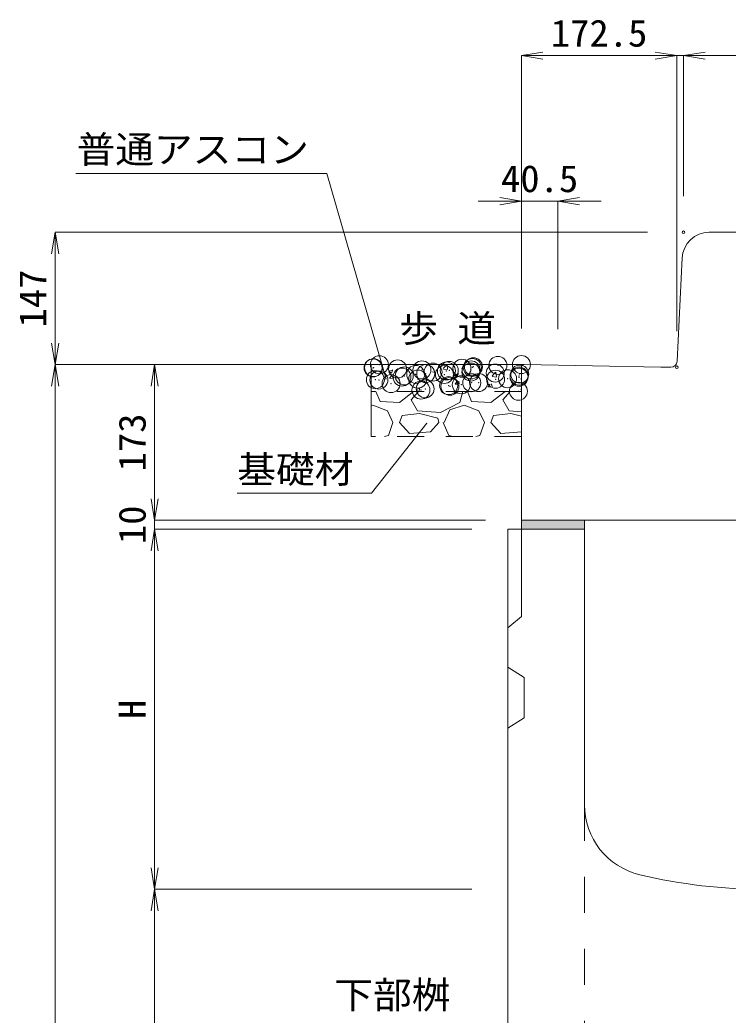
# Model space of a CAD drawing. Units: millimetres at full size. Extents: x 171976 to 209231, y 872007 to 885239.
# Drawn here: x 186143 to 186929, y 875333 to 876438 of the extents above; entities that cross this region are included whole.
import ezdxf
from ezdxf.enums import TextEntityAlignment as Align

# ---------------------------------------------------------------- set-up
doc = ezdxf.new("R2010")
doc.units = ezdxf.units.MM
doc.header["$LTSCALE"] = 40
doc.header["$PDMODE"] = 32
doc.header["$PDSIZE"] = 20
doc.linetypes.add('USER1', pattern=[2, 1, -1])
doc.linetypes.add('USER4', pattern=[1.35, 0.75, -0.6])
for name, color, linetype, lineweight in [('0_2', 7, 'Continuous', 20), ('ハッチング', 7, 'Continuous', 5), ('モルタル', 7, 'Continuous', 9), ('作業エリア', 11, 'Continuous', 13), ('寸法線', 7, 'Continuous', 13), ('本体', 2, 'Continuous', 13), ('補助線', 8, 'Continuous', 5), ('ﾊｯﾁﾝｸﾞ', 7, 'Continuous', 5)]:
    doc.layers.add(name, color=color, linetype=linetype, lineweight=lineweight)
doc.styles.add('ＭＳ 明朝', font='')
doc.styles.get('ＭＳ 明朝').set_extended_font_data('MS Mincho')

# ---------------------------------------------------------------- blocks, each defined once
blk = doc.blocks.new('open_arrow')
at = {"color": 0, "linetype": 'Continuous', "lineweight": -2}
blk.add_lwpolyline([(7.5, 1.25), (0, 0), (7.5, -1.25)], dxfattribs=at)

msp = doc.modelspace()

# ---------------------------------------------------------------- hatches: boundary and pattern name
at = {"layer": 'モルタル'}
msp.add_hatch(color=256, dxfattribs=at).paths.add_polyline_path([(186769.36, 875872.29), (186769.36, 875882.29), (186699.36, 875882.29), (186699.36, 875872.29)])

# ---------------------------------------------------------------- linework, layer by layer
at = {"layer": '0_2', "lineweight": 13}
for q in [(186404.89, 876055.29), (186702.42, 876055.23)]:
    msp.add_line((186699.36, 876055.29), q, dxfattribs=at)
at = {"layer": '0_2', "linetype": 'USER4', "lineweight": 5}
for p, q in [((186699.36, 876025.29), (186532.76, 876025.29)), ((186699.36, 875975.29), (186532.76, 875975.29))]:
    msp.add_line(p, q, dxfattribs=at)
at = {"layer": 'ハッチング'}
for p, q in [((186552.63, 876047.52), (186555.16, 876045.81)), ((186552.93, 876048.17), (186556.49, 876049.54)), ((186555.23, 876045.79), (186556.26, 876048.86)), ((186612.59, 876051.06), (186616.54, 876055.18)), ((186612.9, 876050.38), (186617.42, 876049.68)), ((186617.53, 876050.41), (186616.97, 876055.23)), ((186666.8, 876042.65), (186670.76, 876046.77)), ((186671.75, 876042), (186671.19, 876046.82)), ((186552.91, 876040.13), (186555.36, 876043.05)), ((186552.91, 876040.12), (186555.94, 876039.85)), ((186557.54, 876040.15), (186556.95, 876043.33)), ((186589.34, 876036.94), (186591.79, 876039.86)), ((186589.34, 876036.93), (186592.38, 876036.66)), ((186593.97, 876036.96), (186593.39, 876040.14)), ((186625.64, 876043.45), (186628.16, 876041.75)), ((186625.78, 876033.76), (186628.23, 876036.67)), ((186625.93, 876044.1), (186629.49, 876045.47)), ((186628.24, 876041.72), (186629.27, 876044.79)), ((186630.41, 876033.77), (186629.82, 876036.95)), ((186667.12, 876041.98), (186671.64, 876041.28)), ((186698.64, 876039.38), (186699.36, 876038.9)), ((186698.94, 876040.04), (186699.36, 876040.2)), ((186582.95, 876027.07), (186585.48, 876025.36)), ((186583.25, 876027.72), (186586.81, 876029.08)), ((186585.56, 876025.34), (186586.59, 876028.4)), ((186625.78, 876033.74), (186628.82, 876033.48)), ((186662.22, 876030.57), (186664.67, 876033.49)), ((186662.22, 876030.55), (186665.25, 876030.29)), ((186666.85, 876030.58), (186666.26, 876033.77)), ((186698.65, 876027.37), (186699.36, 876027.3)), ((186698.66, 876027.38), (186699.36, 876028.22))]:
    msp.add_line(p, q, dxfattribs=at)
for p in [(186534.77, 876051.64), (186535.33, 876051.91), (186541.75, 876055.1), (186561.89, 876050.5), (186589.01, 876049.35), (186616.13, 876048.21), (186619.26, 876048.83), (186633.36, 876051.21), (186643.61, 876049.39), (186644.92, 876052.08), (186646.08, 876052.88), (186673.24, 876054.47), (186537.24, 876038.55), (186541.14, 876038.19), (186566.8, 876041.45), (186569.32, 876042.78), (186582.04, 876044.45), (186584.36, 876039.22), (186593.18, 876045.25), (186601.28, 876046.99), (186613.99, 876044.3), (186643.25, 876047.06), (186670.36, 876045.91), (186670.69, 876038.98), (186684.04, 876039.6), (186696.75, 876041.28), (186696.77, 876042.56), (186697.48, 876044.77), (186554.73, 876034.13), (186587.91, 876026.95), (186592.56, 876028.34), (186618.64, 876031.92), (186620, 876031.17), (186632.71, 876032.85), (186644.3, 876035.17), (186651.95, 876035.38), (186696.15, 876025.65)]:
    msp.add_point(p, dxfattribs=at)
at = {"layer": 'モルタル'}
msp.add_lwpolyline([(186699.36, 875882.29), (186769.36, 875882.29), (186769.36, 875872.29), (186699.36, 875872.29)], close=True, dxfattribs=at)
at = {"layer": '作業エリア'}
msp.add_point((186699.36, 876055.29), dxfattribs=at)
at = {"layer": '寸法線'}
for p, q in [((186699.36, 876398.6), (186871.86, 876398.6)), ((186699.36, 876095.29), (186699.36, 876398.6)), ((186823.86, 876398.6), (186927.36, 876398.6)), ((186871.86, 876092.29), (186871.86, 876398.6)), ((186871.86, 876092.29), (186871.86, 876398.6)), ((186879.36, 876242.29), (186879.36, 876398.6)), ((186879.36, 876398.6), (187059.36, 876398.6)), ((186879.36, 876242.29), (186879.36, 876398.6)), ((186651.36, 876236.94), (186787.86, 876236.94)), ((186699.36, 876095.29), (186699.36, 876236.94)), ((186739.86, 876094.5), (186739.86, 876236.94)), ((186181.78, 876055.29), (186181.78, 876202.29)), ((186839.36, 876202.29), (186181.78, 876202.29)), ((186181.78, 876055.29), (186181.78, 874422.29)), ((186659.36, 876055.29), (186181.78, 876055.29)), ((186659.36, 876055.29), (186181.78, 876055.29)), ((186292.23, 876055.29), (186292.23, 875882.29)), ((186659.36, 876055.29), (186292.23, 876055.29)), ((186292.23, 875824.29), (186292.23, 875930.29)), ((186659.36, 875882.29), (186292.23, 875882.29)), ((186659.36, 875882.29), (186292.23, 875882.29)), ((186292.23, 875872.29), (186292.23, 875472.29)), ((186644.36, 875872.29), (186292.23, 875872.29)), ((186644.36, 875872.29), (186292.23, 875872.29)), ((186644.36, 875472.29), (186292.23, 875472.29)), ((186292.23, 875472.29), (186292.23, 874422.29)), ((186644.36, 875472.29), (186292.23, 875472.29))]:
    msp.add_line(p, q, dxfattribs=at)
for points in [[(186549.11, 876039.15), (186483.44, 876267.56), (186204.75, 876267.56)], [(186594.4, 875990.35), (186532.95, 875912.32), (186383.69, 875912.32)]]:
    msp.add_lwpolyline(points, dxfattribs=at)
at = {"layer": '本体'}
for p, q in [((186907.9, 876202.29), (187030.82, 876202.29)), ((186872.19, 876058.94), (186877.93, 876173.78)), ((186699.36, 876052.23), (186699.36, 875882.29)), ((186854.36, 876052.29), (186702.42, 876055.23)), ((186854.36, 876052.29), (186865.2, 876052.29)), ((187239.36, 875882.29), (186699.36, 875882.29)), ((186684.36, 875872.29), (186684.36, 874422.29)), ((186769.36, 875872.29), (186684.36, 875872.29)), ((186699.36, 875872.29), (186699.36, 875775.29)), ((186769.36, 875872.29), (186769.36, 875566.32)), ((186699.36, 875775.29), (186684.36, 875762.79))]:
    msp.add_line(p, q, dxfattribs=at)
at = {"layer": '本体', "lineweight": 9}
for p, q in [((186684.36, 875719.16), (186702.56, 875707.79)), ((186702.56, 875707.79), (186702.56, 875662.79)), ((186702.56, 875662.79), (186684.36, 875651.41))]:
    msp.add_line(p, q, dxfattribs=at)
at = {"layer": '本体', "linetype": 'USER1', "lineweight": 15}
msp.add_line((186769.36, 875566.32), (186769.36, 874522.29), dxfattribs=at)
at = {"layer": '本体'}
for centre, radius, start, end in [((186907.9, 876172.29), 30, 90, 177.13759), ((186865.2, 876059.29), 7, 270, 357.13759), ((186702.36, 876052.23), 3, 88.89119, 180), ((186849.36, 875566.32), 80, 180, 256.65764), ((186969.36, 876072.29), 600, 256.65764, 283.34236)]:
    msp.add_arc(centre, radius, start, end, dxfattribs=at)
at = {"layer": '補助線', "lineweight": 13}
msp.add_line((186532.76, 875975.29), (186532.76, 876055.29), dxfattribs=at)
at = {"layer": '補助線', "lineweight": 9}
for centre in [(186879.36, 876202.29), (186871.86, 876052.29)]:
    msp.add_circle(centre, 1.5, dxfattribs=at)
at = {"layer": 'ﾊｯﾁﾝｸﾞ'}
for p, q in [((186532.82, 876025.29), (186532.76, 876025.07)), ((186537.87, 876025.29), (186542.56, 876014.15)), ((186563.89, 876013.14), (186579.61, 876025.29)), ((186577.1, 876016.19), (186585.29, 876025.29)), ((186634.42, 876025.29), (186630.95, 876013.14)), ((186639.47, 876025.29), (186644.16, 876014.15)), ((186665.49, 876013.14), (186681.21, 876025.29)), ((186678.7, 876016.19), (186686.89, 876025.29)), ((186542.56, 876014.15), (186563.89, 876013.14)), ((186584.21, 876003.99), (186577.1, 876016.19)), ((186644.16, 876014.15), (186665.49, 876013.14)), ((186685.81, 876003.99), (186678.7, 876016.19)), ((186532.76, 876009.57), (186534.43, 876010.09)), ((186534.43, 876010.09), (186550.68, 876003.99)), ((186550.68, 876003.99), (186556.78, 875990.79)), ((186609.61, 876001.96), (186584.21, 876003.99)), ((186630.95, 876013.14), (186609.61, 876001.96)), ((186613.68, 875990.79), (186619.77, 876005.01)), ((186619.77, 876005.01), (186636.03, 876010.09)), ((186636.03, 876010.09), (186652.28, 876003.99)), ((186652.28, 876003.99), (186658.38, 875990.79)), ((186699.36, 876002.91), (186685.81, 876003.99)), ((186563.89, 875990.79), (186566.94, 875998.91)), ((186586.24, 876000.95), (186566.94, 875998.91)), ((186606.56, 875995.87), (186586.24, 876000.95)), ((186607.58, 875990.79), (186606.56, 875995.87)), ((186665.49, 875990.79), (186668.54, 875998.91)), ((186687.84, 876000.95), (186668.54, 875998.91)), ((186699.36, 875998.07), (186687.84, 876000.95)), ((186551.7, 875976.56), (186556.78, 875990.79)), ((186575.07, 875978.59), (186563.89, 875990.79)), ((186598.44, 875980.63), (186575.07, 875978.6)), ((186607.58, 875990.79), (186598.44, 875980.63)), ((186612.66, 875990.79), (186618.76, 875976.56)), ((186653.3, 875976.56), (186658.38, 875990.79)), ((186676.67, 875978.59), (186665.49, 875990.79)), ((186699.36, 875980.57), (186676.67, 875978.6)), ((186547.36, 875975.29), (186551.7, 875976.56)), ((186618.76, 875976.56), (186623.1, 875975.29)), ((186648.96, 875975.29), (186653.3, 875976.56))]:
    msp.add_line(p, q, dxfattribs=at)

# ---------------------------------------------------------------- block references
at = {"layer": '寸法線', "xscale": 3.2, "yscale": 3.2}
for p in [(186699.36, 876398.6), (186879.36, 876398.6), (186879.36, 876398.6), (186739.86, 876236.94)]:
    msp.add_blockref('open_arrow', p, dxfattribs=at)
at = {"layer": '寸法線'}
for p, xscale, yscale, rotation in [((186871.86, 876398.6), 3.2, 3.2, 180), ((186871.86, 876398.6), 3.2, 3.2, 180), ((186699.36, 876236.94), 3.2, 3.2, 180), ((186181.78, 876202.29), 3.2, 3.2, 270), ((186181.78, 876055.29), 3.2, 3.2, 90), ((186181.78, 876055.29), 3.2, 3.2, 270), ((186292.23, 876055.29), 3.2, 3.2, 270), ((186549.11, 876039.15), 0.133, 0.133, 106), ((186594.4, 875990.35), 0.133, 0.133, 231.8), ((186292.23, 875882.29), 3.2, 3.2, 90), ((186292.23, 875882.29), 3.2, 3.2, 90), ((186292.23, 875872.29), 3.2, 3.2, 270), ((186292.23, 875872.29), 3.2, 3.2, 270), ((186292.23, 875472.29), 3.2, 3.2, 90), ((186292.23, 875472.29), 3.2, 3.2, 270)]:
    msp.add_blockref('open_arrow', p, dxfattribs=dict(at, xscale=xscale, yscale=yscale, rotation=rotation))

# ---------------------------------------------------------------- texts
at = {"layer": '0_2', "style": 'ＭＳ 明朝', "width": 1.05}
msp.add_text('歩 道', height=30.02, dxfattribs=at).set_placement((186563.79, 876071.52), align=Align.BOTTOM_LEFT)
at = {"layer": '寸法線', "style": 'ＭＳ 明朝', "width": 1.05}
for s, p in [('172.5', (186785.61, 876423.6)), ('40.5', (186719.61, 876261.94))]:
    msp.add_text(s, height=30.02, dxfattribs=at).set_placement(p, align=Align.MIDDLE_CENTER)
for s, p in [('普通アスコン', (186463.44, 876309.39)), ('基礎材', (186512.95, 875953.81)), ('下部桝', (186620.65, 875369.96))]:
    msp.add_text(s, height=30.02, dxfattribs=at).set_placement(p, align=Align.TOP_RIGHT)
for s, p in [('147', (186156.78, 876128.79)), ('173', (186267.23, 875968.79)), ('10', (186267.23, 875877.29)), ('H', (186267.23, 875672.29))]:
    msp.add_text(s, height=30.02, rotation=90, dxfattribs=at).set_placement(p, align=Align.MIDDLE_CENTER)

doc.saveas('drawing.dxf')
